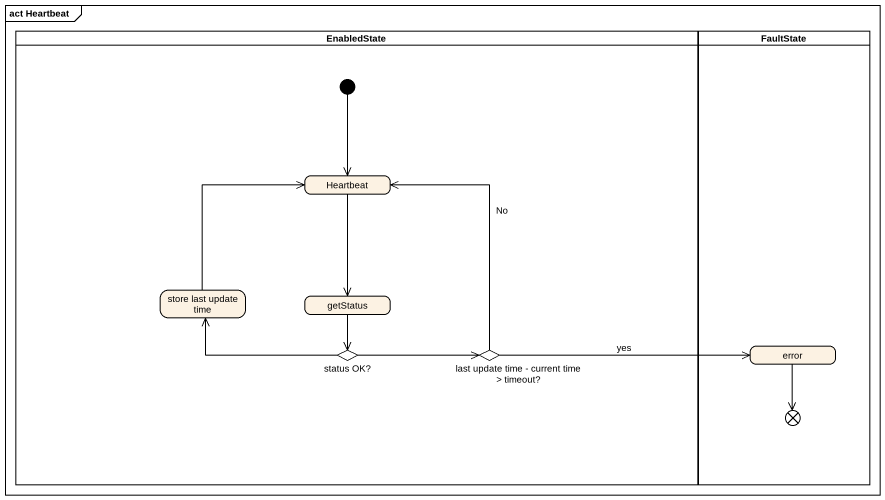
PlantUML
@startuml
mainframe act Heartbeat
hide empty description
state EnabledState <<partition>> {
  state Heartbeat
  state "store last update time" as store_last_update_time
  state getStatus
  state "status OK?" as status_OK <<choice>>
  state "last update time - current time > timeout?" as last_update_time_current <<choice>>
  [*] --> Heartbeat
}
state FaultState <<partition>> {
  state error
  state flowfinal1 <<end>>
}
Heartbeat --> getStatus
store_last_update_time -up-> Heartbeat
getStatus --> status_OK
status_OK -left-> store_last_update_time
status_OK -right-> last_update_time_current
last_update_time_current -up-> Heartbeat : No
last_update_time_current -right-> error : yes
error --> flowfinal1
@enduml
